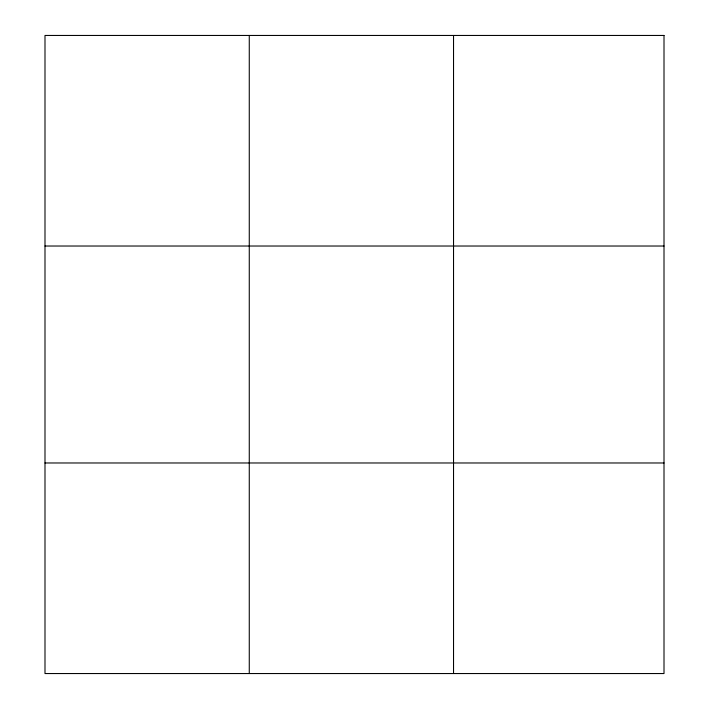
<?xml version="1.0" encoding="UTF-8"?>
<svg xmlns="http://www.w3.org/2000/svg" width="709" height="709" viewBox="0 0 709 709"><rect width="100%" height="100%" fill="white"/><g stroke="black" fill="none" stroke-linecap="round" stroke-linejoin="round"><path stroke-width="1.06" d="M249.267 35.45L249.267 673.55M453.538 35.45L453.538 673.55M44.995 246.023L664.005 246.023M44.995 462.977L664.005 462.977M664.005 35.45L664.005 673.55L44.995 673.55L44.995 35.45L664.005 35.45"/></g></svg>
